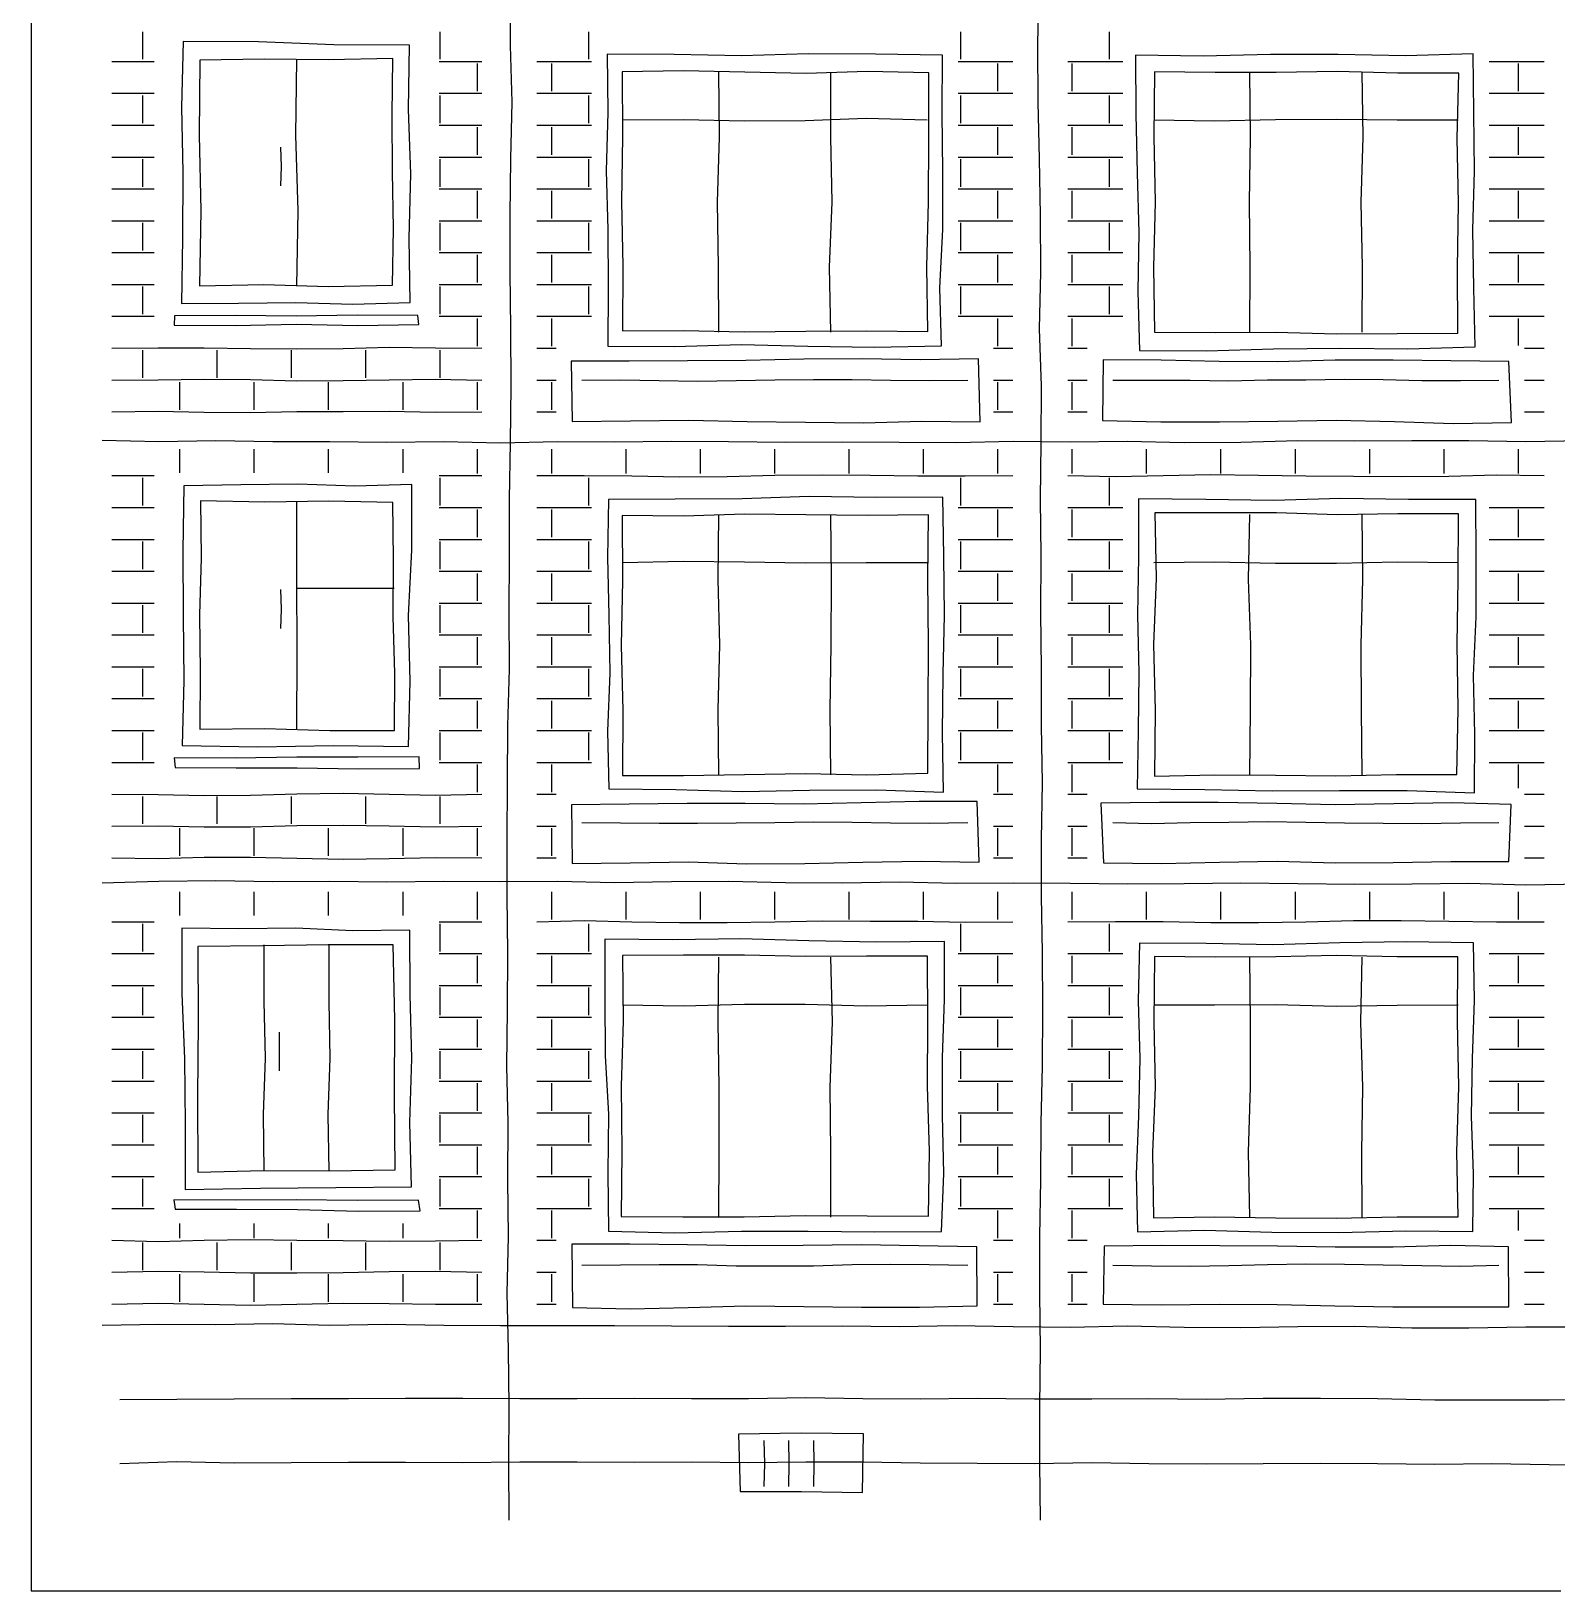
# Model space of a CAD drawing. Header units: millimetres. Extents: x 0 to 655, y 0 to 345.
# Drawn here: x 335 to 421.2, y 180 to 268.1 of the extents above; entities that cross this region are included whole.
import ezdxf

# ---------------------------------------------------------------- set-up
doc = ezdxf.new("R2010")
doc.units = ezdxf.units.MM
for name, color, linetype, true_color in [('01_KARKAS', 1, 'Continuous', 0xd62728), ('02_PROYOMY', 5, 'Continuous', 0x1f5fd6), ('03_BALKONY', 3, 'Continuous', 0x2ca02c), ('04_KLADKA', 32, 'Continuous', 0x8c5a2b), ('07_TSEKOL', 30, 'Continuous', 0xe68a00)]:
    doc.layers.add(name, color=color, linetype=linetype, true_color=true_color)

msp = doc.modelspace()

# ---------------------------------------------------------------- linework, layer by layer
at = {"layer": '01_KARKAS'}
for points in [[(335, 270.588), (335, 267.353), (335, 264.118), (335, 260.882), (335, 257.647), (335, 254.412), (335, 251.176), (335, 247.941), (335, 244.706), (335, 241.471), (335, 238.235), (335, 235), (335, 231.765), (335, 228.529), (335, 225.294), (335, 222.059), (335, 218.824), (335, 215.588), (335, 212.353), (335, 209.118), (335, 205.882), (335, 202.647), (335, 199.412), (335, 196.176), (335, 192.941), (335, 189.706), (335, 186.471), (335, 183.235), (335, 180)], [(362, 184), (361.98, 187.204), (361.988, 190.408), (361.956, 193.612), (361.875, 196.816), (361.962, 200.02), (361.92, 203.224), (361.943, 206.429), (361.861, 209.633), (361.901, 212.837), (361.916, 216.041), (361.885, 219.245), (361.889, 222.449), (361.893, 225.653), (361.915, 228.857), (362.02, 232.061), (361.999, 235.265), (362.014, 238.469), (362.013, 241.673), (362.078, 244.878), (362.11, 248.082), (362.086, 251.286), (362.053, 254.49), (362.047, 257.694), (362.084, 260.898), (362.156, 264.102), (362.078, 267.306), (362.097, 270.51)], [(392, 184), (391.963, 187.204), (391.966, 190.408), (392.006, 193.612), (391.969, 196.816), (391.972, 200.02), (392.024, 203.224), (392.051, 206.429), (392.119, 209.633), (392.136, 212.837), (392.128, 216.041), (392.061, 219.245), (392.064, 222.449), (392.113, 225.653), (392.063, 228.857), (392.06, 232.061), (392.03, 235.265), (392.047, 238.469), (392.011, 241.673), (392.049, 244.878), (392.059, 248.082), (391.943, 251.286), (392.02, 254.49), (392.012, 257.694), (391.947, 260.898), (391.882, 264.102), (391.86, 267.306), (391.907, 270.51)], [(339, 245), (342.216, 244.936), (345.433, 244.977), (348.649, 244.932), (351.866, 244.92), (355.082, 244.884), (358.299, 244.937), (361.515, 244.855), (364.732, 244.935), (367.948, 244.917), (371.165, 244.953), (374.381, 244.935), (377.598, 244.898), (380.814, 244.918), (384.031, 244.887), (387.247, 244.88), (390.464, 244.954), (393.68, 244.9), (396.897, 244.941), (400.113, 244.868), (403.33, 244.885), (406.546, 244.977), (409.763, 244.963), (412.979, 244.983), (416.196, 244.977), (419.412, 244.936), (422.629, 244.984)], [(339, 220), (342.216, 220.09), (345.433, 220.125), (348.649, 220.075), (351.866, 220.086), (355.082, 220.058), (358.299, 220.095), (361.515, 220.07), (364.732, 220.089), (367.948, 220.009), (371.165, 220.063), (374.381, 220.097), (377.598, 220.009), (380.814, 219.999), (384.031, 220.049), (387.247, 219.969), (390.464, 220), (393.68, 219.978), (396.897, 219.941), (400.113, 219.95), (403.33, 219.993), (406.546, 219.965), (409.763, 219.913), (412.979, 219.944), (416.196, 219.981), (419.412, 219.881), (422.629, 219.939)], [(339, 195), (342.216, 195.062), (345.433, 195.052), (348.649, 195.101), (351.866, 195.013), (355.082, 195.057), (358.299, 195.008), (361.515, 194.99), (364.732, 194.99), (367.948, 194.986), (371.165, 194.972), (374.381, 194.95), (377.598, 194.95), (380.814, 194.961), (384.031, 194.93), (387.247, 194.986), (390.464, 194.932), (393.68, 194.896), (396.897, 194.96), (400.113, 194.892), (403.33, 194.873), (406.546, 194.934), (409.763, 194.955), (412.979, 194.865), (416.196, 194.863), (419.412, 194.917), (422.629, 194.914)], [(335, 180), (338.2, 180), (341.4, 180), (344.6, 180), (347.8, 180), (351, 180), (354.2, 180), (357.4, 180), (360.6, 180), (363.8, 180), (367, 180), (370.2, 180), (373.4, 180), (376.6, 180), (379.8, 180), (383, 180), (386.2, 180), (389.4, 180), (392.6, 180), (395.8, 180), (399, 180), (402.2, 180), (405.4, 180), (408.6, 180), (411.8, 180), (415, 180), (418.2, 180), (421.4, 180)]]:
    msp.add_lwpolyline(points, dxfattribs=at)
at = {"layer": '02_PROYOMY'}
for points in [[(343.58, 267.521), (343.497, 263.821), (343.555, 260.12), (343.554, 256.42), (343.481, 252.721)], [(356.36, 267.31), (352.099, 267.329), (347.841, 267.503), (343.58, 267.521)], [(356.402, 252.783), (356.355, 256.414), (356.435, 260.046), (356.312, 263.678), (356.36, 267.31)], [(344.522, 266.472), (344.487, 262.225), (344.572, 257.978), (344.514, 253.731)], [(355.423, 266.569), (351.79, 266.491), (348.155, 266.528), (344.522, 266.472)], [(350, 253.7), (350.082, 257.967), (349.954, 262.233), (350, 266.5)], [(355.41, 253.768), (355.457, 256.968), (355.41, 260.168), (355.39, 263.369), (355.423, 266.569)], [(349.1, 259.37), (349.14, 260.465), (349.1, 261.56)], [(344.514, 253.731), (348.146, 253.789), (351.779, 253.693), (355.41, 253.768)], [(343.099, 252.03), (343.072, 251.499)], [(356.846, 252.046), (353.409, 252.064), (349.973, 252.003), (346.536, 252.051), (343.099, 252.03)], [(343.481, 252.721), (346.711, 252.738), (349.941, 252.78), (353.172, 252.682), (356.402, 252.783)], [(356.896, 251.529), (356.846, 252.046)], [(343.072, 251.499), (346.528, 251.473), (349.984, 251.565), (353.44, 251.473), (356.896, 251.529)], [(343.619, 242.419), (343.564, 238.753), (343.583, 235.087), (343.616, 231.421), (343.531, 227.755)], [(356.497, 242.49), (353.278, 242.411), (350.057, 242.51), (346.838, 242.478), (343.619, 242.419)], [(356.315, 227.691), (356.404, 231.39), (356.306, 235.092), (356.491, 238.79), (356.497, 242.49)], [(344.566, 241.584), (344.591, 238.358), (344.514, 235.133), (344.552, 231.907), (344.532, 228.682)], [(355.431, 241.477), (351.81, 241.548), (348.188, 241.505), (344.566, 241.584)], [(350, 228.7), (350.031, 232.967), (349.999, 237.233), (350, 241.5)], [(355.522, 228.606), (355.544, 231.824), (355.441, 235.041), (355.461, 238.259), (355.431, 241.477)], [(349.1, 234.37), (349.129, 235.465), (349.1, 236.56)], [(350, 236.636), (355.5, 236.636)], [(344.532, 228.682), (348.196, 228.713), (351.858, 228.598), (355.522, 228.606)], [(343.531, 227.755), (347.793, 227.683), (352.054, 227.753), (356.315, 227.691)], [(356.911, 227.105), (353.453, 227.095), (349.994, 227.098), (346.536, 227.043), (343.078, 227.052)], [(343.078, 227.052), (343.123, 226.507)], [(343.123, 226.507), (346.575, 226.491), (350.026, 226.5), (353.477, 226.442), (356.929, 226.448)], [(356.929, 226.448), (356.911, 227.105)], [(343.516, 217.442), (343.504, 213.749), (343.652, 210.058), (343.703, 206.365), (343.702, 202.672)], [(356.392, 217.319), (353.172, 217.285), (349.955, 217.43), (346.735, 217.395), (343.516, 217.442)], [(356.472, 202.824), (356.39, 206.447), (356.497, 210.072), (356.395, 213.695), (356.392, 217.319)], [(344.421, 216.405), (344.43, 212.155), (344.391, 207.905), (344.412, 203.655)], [(355.436, 216.495), (351.764, 216.486), (348.092, 216.428), (344.421, 216.405)], [(348.167, 203.7), (348.116, 206.9), (348.225, 210.1), (348.156, 213.3), (348.167, 216.5)], [(351.833, 203.7), (351.772, 206.9), (351.882, 210.1), (351.838, 213.3), (351.833, 216.5)], [(355.559, 203.786), (355.515, 208.023), (355.534, 212.259), (355.436, 216.495)], [(349.017, 209.37), (349.015, 210.465), (349.017, 211.56)], [(344.412, 203.655), (348.127, 203.74), (351.843, 203.727), (355.559, 203.786)], [(343.702, 202.672), (347.959, 202.739), (352.215, 202.784), (356.472, 202.824)], [(356.871, 202.062), (353.418, 202.048), (349.966, 202.093), (346.513, 202.067), (343.061, 202.094)], [(343.061, 202.094), (343.132, 201.568)], [(356.967, 201.474), (356.871, 202.062)], [(343.132, 201.568), (346.59, 201.552), (350.049, 201.538), (353.508, 201.451), (356.967, 201.474)]]:
    msp.add_lwpolyline(points, dxfattribs=at)
at = {"layer": '03_BALKONY'}
for points in [[(367.535, 266.815), (367.564, 263.515), (367.47, 260.214), (367.573, 256.913), (367.581, 253.613), (367.569, 250.312)], [(386.48, 266.761), (382.691, 266.81), (378.902, 266.826), (375.112, 266.709), (371.324, 266.793), (367.535, 266.815)], [(386.407, 250.326), (386.327, 253.613), (386.486, 256.9), (386.492, 260.187), (386.446, 263.474), (386.48, 266.761)], [(416.436, 266.82), (412.624, 266.707), (408.812, 266.788), (404.999, 266.79), (401.187, 266.702), (397.375, 266.749)], [(397.375, 266.749), (397.388, 263.413), (397.46, 260.079), (397.553, 256.744), (397.511, 253.408), (397.59, 250.073)], [(416.547, 250.275), (416.48, 253.583), (416.422, 256.892), (416.525, 260.202), (416.486, 263.511), (416.436, 266.82)], [(368.386, 265.811), (368.396, 262.151), (368.346, 258.492), (368.425, 254.832), (368.404, 251.173)], [(385.692, 265.763), (382.231, 265.824), (378.77, 265.72), (375.309, 265.793), (371.848, 265.871), (368.386, 265.811)], [(373.833, 251.1), (373.823, 254.775), (373.767, 258.45), (373.877, 262.125), (373.833, 265.8)], [(380.167, 251.1), (380.08, 254.775), (380.232, 258.45), (380.17, 262.125), (380.167, 265.8)], [(385.636, 251.138), (385.586, 254.795), (385.68, 258.451), (385.705, 262.107), (385.692, 265.763)], [(398.441, 265.812), (398.415, 262.133), (398.485, 258.454), (398.382, 254.775), (398.439, 251.096)], [(415.629, 265.735), (412.192, 265.733), (408.754, 265.829), (405.317, 265.774), (401.879, 265.768), (398.441, 265.812)], [(403.833, 251.1), (403.855, 254.775), (403.811, 258.45), (403.876, 262.125), (403.833, 265.8)], [(410.167, 251.1), (410.186, 254.775), (410.115, 258.45), (410.222, 262.125), (410.167, 265.8)], [(415.57, 251.039), (415.566, 254.713), (415.62, 258.387), (415.538, 262.062), (415.629, 265.735)], [(368.4, 263.1), (371.84, 263.127), (375.28, 263.036), (378.72, 263.071), (382.16, 263.189), (385.6, 263.1)], [(398.4, 263.1), (401.84, 263.04), (405.28, 263.119), (408.72, 263.131), (412.16, 263.106), (415.6, 263.1)], [(368.404, 251.173), (371.851, 251.196), (375.297, 251.123), (378.743, 251.153), (382.19, 251.187), (385.636, 251.138)], [(367.569, 250.312), (371.337, 250.297), (375.104, 250.406), (378.872, 250.322), (382.639, 250.252), (386.407, 250.326)], [(397.59, 250.073), (401.382, 250.057), (405.173, 250.167), (408.964, 250.199), (412.756, 250.17), (416.547, 250.275)], [(398.439, 251.096), (401.865, 251.086), (405.291, 251.103), (408.717, 251.013), (412.143, 251.026), (415.57, 251.039)], [(388.502, 249.605), (385.215, 249.546), (381.927, 249.604), (378.64, 249.588), (375.354, 249.51), (372.067, 249.477), (368.78, 249.474), (365.492, 249.475)], [(365.492, 249.475), (365.562, 246.058)], [(388.597, 246.032), (388.502, 249.605)], [(395.552, 249.541), (395.51, 246.118)], [(418.461, 249.454), (415.188, 249.476), (411.916, 249.515), (408.643, 249.518), (405.37, 249.428), (402.097, 249.448), (398.824, 249.531), (395.552, 249.541)], [(418.605, 246.007), (418.461, 249.454)], [(366.1, 248.4), (368.28, 248.416), (370.46, 248.372), (372.64, 248.334), (374.82, 248.375), (377, 248.417), (379.18, 248.439), (381.36, 248.435), (383.54, 248.389), (385.72, 248.381), (387.9, 248.4)], [(396.1, 248.4), (398.28, 248.386), (400.46, 248.385), (402.64, 248.351), (404.82, 248.405), (407, 248.42), (409.18, 248.454), (411.36, 248.436), (413.54, 248.379), (415.72, 248.373), (417.9, 248.4)], [(365.562, 246.058), (368.853, 246.1), (372.143, 246.125), (375.434, 246.053), (378.725, 246.019), (382.015, 245.979), (385.306, 246.08), (388.597, 246.032)], [(395.51, 246.118), (398.809, 246.031), (402.108, 246.047), (405.408, 246.07), (408.707, 246.138), (412.006, 246.056), (415.305, 245.946), (418.605, 246.007)], [(367.601, 241.653), (367.555, 238.382), (367.621, 235.111), (367.69, 231.841), (367.548, 228.57), (367.626, 225.299)], [(386.495, 241.777), (382.716, 241.762), (378.937, 241.817), (375.159, 241.685), (371.38, 241.667), (367.601, 241.653)], [(386.529, 225.116), (386.463, 228.448), (386.503, 231.78), (386.583, 235.113), (386.543, 238.445), (386.495, 241.777)], [(397.535, 241.687), (397.538, 238.413), (397.48, 235.138), (397.56, 231.863), (397.52, 228.589), (397.474, 225.315)], [(416.601, 241.65), (412.788, 241.646), (408.975, 241.709), (405.161, 241.603), (401.348, 241.649), (397.535, 241.687)], [(416.515, 225.087), (416.546, 228.4), (416.464, 231.713), (416.606, 235.025), (416.61, 238.337), (416.601, 241.65)], [(368.385, 240.752), (368.396, 237.077), (368.331, 233.402), (368.423, 229.728), (368.396, 226.053)], [(385.671, 240.792), (382.214, 240.75), (378.757, 240.789), (375.3, 240.828), (371.843, 240.717), (368.385, 240.752)], [(373.833, 226.1), (373.793, 229.775), (373.889, 233.45), (373.802, 237.125), (373.833, 240.8)], [(380.167, 226.1), (380.123, 229.775), (380.192, 233.45), (380.208, 237.125), (380.167, 240.8)], [(385.641, 226.182), (385.655, 229.834), (385.679, 233.487), (385.637, 237.14), (385.671, 240.792)], [(398.47, 240.899), (398.531, 237.18), (398.39, 233.462), (398.487, 229.744), (398.437, 226.026)], [(415.621, 240.837), (412.191, 240.84), (408.76, 240.785), (405.331, 240.895), (401.9, 240.905), (398.47, 240.899)], [(403.833, 226.1), (403.868, 229.775), (403.882, 233.45), (403.755, 237.125), (403.833, 240.8)], [(410.167, 226.1), (410.136, 229.775), (410.118, 233.45), (410.21, 237.125), (410.167, 240.8)], [(415.526, 226.122), (415.596, 229.8), (415.541, 233.479), (415.59, 237.158), (415.621, 240.837)], [(368.4, 238.1), (371.84, 238.17), (375.28, 238.126), (378.72, 238.068), (382.16, 238.089), (385.6, 238.1)], [(398.4, 238.1), (401.84, 238.138), (405.28, 238.051), (408.72, 238.062), (412.16, 238.121), (415.6, 238.1)], [(368.396, 226.053), (371.845, 226.056), (375.294, 226.12), (378.742, 226.169), (382.192, 226.106), (385.641, 226.182)], [(398.437, 226.026), (401.855, 226.095), (405.273, 226.077), (408.691, 226.044), (412.109, 226.108), (415.526, 226.122)], [(367.626, 225.299), (371.407, 225.27), (375.187, 225.161), (378.968, 225.224), (382.749, 225.242), (386.529, 225.116)], [(397.474, 225.315), (401.282, 225.277), (405.09, 225.187), (408.899, 225.213), (412.708, 225.206), (416.515, 225.087)], [(388.425, 224.589), (385.151, 224.586), (381.878, 224.514), (378.604, 224.441), (375.33, 224.481), (372.055, 224.484), (368.782, 224.448), (365.508, 224.398)], [(365.508, 224.398), (365.55, 221.086)], [(388.547, 221.159), (388.425, 224.589)], [(418.596, 224.424), (415.284, 224.515), (411.971, 224.454), (408.658, 224.401), (405.345, 224.481), (402.032, 224.528), (398.72, 224.533), (395.407, 224.5)], [(395.407, 224.5), (395.57, 221.126)], [(418.461, 221.204), (418.596, 224.424)], [(366.1, 223.4), (368.28, 223.379), (370.46, 223.359), (372.64, 223.373), (374.82, 223.381), (377, 223.409), (379.18, 223.438), (381.36, 223.426), (383.54, 223.388), (385.72, 223.375), (387.9, 223.4)], [(396.1, 223.4), (398.28, 223.35), (400.46, 223.411), (402.64, 223.419), (404.82, 223.452), (407, 223.425), (409.18, 223.376), (411.36, 223.371), (413.54, 223.352), (415.72, 223.394), (417.9, 223.4)], [(365.55, 221.086), (368.835, 221.126), (372.12, 221.178), (375.406, 221.062), (378.691, 221.092), (381.976, 221.158), (385.261, 221.211), (388.547, 221.159)], [(395.57, 221.126), (398.84, 221.097), (402.11, 221.165), (405.38, 221.222), (408.651, 221.12), (411.921, 221.144), (415.191, 221.205), (418.461, 221.204)], [(367.405, 216.821), (367.394, 213.519), (367.419, 210.218), (367.614, 206.918), (367.561, 203.616), (367.6, 200.315)], [(386.585, 216.679), (382.748, 216.651), (378.913, 216.721), (375.077, 216.834), (371.241, 216.781), (367.405, 216.821)], [(368.392, 215.882), (368.437, 212.196), (368.316, 208.51), (368.367, 204.824), (368.331, 201.138)], [(385.627, 215.848), (382.18, 215.853), (378.733, 215.841), (375.286, 215.915), (371.839, 215.902), (368.392, 215.882)], [(386.408, 200.306), (386.545, 203.58), (386.463, 206.855), (386.471, 210.13), (386.581, 213.404), (386.585, 216.679)], [(397.591, 216.584), (397.519, 213.325), (397.613, 210.064), (397.537, 206.805), (397.415, 203.546), (397.489, 200.286)], [(416.456, 216.604), (412.683, 216.656), (408.91, 216.614), (405.137, 216.5), (401.364, 216.572), (397.591, 216.584)], [(415.573, 215.812), (412.146, 215.813), (408.719, 215.898), (405.292, 215.816), (401.865, 215.801), (398.438, 215.84)], [(416.425, 200.293), (416.465, 203.555), (416.349, 206.817), (416.414, 210.079), (416.523, 213.341), (416.456, 216.604)], [(373.833, 201.1), (373.853, 204.775), (373.86, 208.45), (373.806, 212.125), (373.833, 215.8)], [(380.167, 201.1), (380.156, 204.775), (380.129, 208.45), (380.249, 212.125), (380.167, 215.8)], [(385.681, 201.16), (385.736, 204.832), (385.626, 208.504), (385.634, 212.176), (385.627, 215.848)], [(398.438, 215.84), (398.402, 212.146), (398.487, 208.452), (398.34, 204.758), (398.383, 201.064)], [(403.833, 201.1), (403.755, 204.775), (403.858, 208.45), (403.869, 212.125), (403.833, 215.8)], [(410.167, 201.1), (410.146, 204.775), (410.203, 208.45), (410.091, 212.125), (410.167, 215.8)], [(415.6, 201.133), (415.525, 204.803), (415.642, 208.473), (415.556, 212.143), (415.573, 215.812)], [(368.4, 213.1), (371.84, 213.047), (375.28, 213.134), (378.72, 213.149), (382.16, 213.044), (385.6, 213.1)], [(398.4, 213.1), (401.84, 213.111), (405.28, 213.118), (408.72, 213.034), (412.16, 213.08), (415.6, 213.1)], [(368.331, 201.138), (371.801, 201.131), (375.271, 201.134), (378.741, 201.194), (382.211, 201.18), (385.681, 201.16)], [(398.383, 201.064), (401.826, 201.122), (405.27, 201.079), (408.713, 201.052), (412.156, 201.133), (415.6, 201.133)], [(367.6, 200.315), (371.362, 200.232), (375.123, 200.317), (378.885, 200.32), (382.647, 200.277), (386.408, 200.306)], [(397.489, 200.286), (401.276, 200.368), (405.064, 200.261), (408.851, 200.239), (412.638, 200.336), (416.425, 200.293)], [(388.405, 199.432), (385.138, 199.493), (381.872, 199.552), (378.604, 199.505), (375.337, 199.489), (372.07, 199.537), (368.804, 199.59), (365.536, 199.579)], [(365.536, 199.579), (365.569, 195.998)], [(388.436, 196.09), (388.405, 199.432)], [(395.603, 199.471), (395.554, 196.187)], [(418.443, 199.427), (415.18, 199.512), (411.917, 199.406), (408.654, 199.405), (405.392, 199.475), (402.129, 199.485), (398.866, 199.501), (395.603, 199.471)], [(418.453, 196.047), (418.443, 199.427)], [(366.1, 198.4), (368.28, 198.419), (370.46, 198.434), (372.64, 198.442), (374.82, 198.36), (377, 198.353), (379.18, 198.36), (381.36, 198.426), (383.54, 198.453), (385.72, 198.438), (387.9, 198.4)], [(396.1, 198.4), (398.28, 198.361), (400.46, 198.345), (402.64, 198.374), (404.82, 198.433), (407, 198.47), (409.18, 198.447), (411.36, 198.41), (413.54, 198.376), (415.72, 198.348), (417.9, 198.4)], [(365.569, 195.998), (368.836, 195.932), (372.102, 196.011), (375.369, 196.096), (378.636, 196.07), (381.902, 196.019), (385.169, 196.019), (388.436, 196.09)], [(395.554, 196.187), (398.825, 196.148), (402.097, 196.191), (405.368, 196.178), (408.639, 196.104), (411.91, 196.04), (415.182, 196.036), (418.453, 196.047)]]:
    msp.add_lwpolyline(points, dxfattribs=at)
at = {"layer": '04_KLADKA'}
for points in [[(341.3, 266.52), (341.3, 268.08)], [(358.1, 266.52), (358.1, 268.08)], [(366.5, 266.52), (366.5, 268.08)], [(387.5, 266.52), (387.5, 268.08)], [(395.9, 266.52), (395.9, 268.08)], [(339.55, 266.4), (341.95, 266.4)], [(358.05, 266.4), (360.45, 266.4)], [(360.2, 264.72), (360.2, 266.28)], [(363.55, 266.4), (366.65, 266.4)], [(364.4, 264.72), (364.4, 266.28)], [(387.35, 266.4), (390.45, 266.4)], [(389.6, 264.72), (389.6, 266.28)], [(393.55, 266.4), (396.65, 266.4)], [(393.8, 264.72), (393.8, 266.28)], [(417.35, 266.4), (420.45, 266.4)], [(419, 264.72), (419, 266.28)], [(339.55, 264.6), (341.95, 264.6)], [(341.3, 262.92), (341.3, 264.48)], [(358.05, 264.6), (360.45, 264.6)], [(358.1, 262.92), (358.1, 264.48)], [(363.55, 264.6), (366.65, 264.6)], [(366.5, 262.92), (366.5, 264.48)], [(387.35, 264.6), (390.45, 264.6)], [(387.5, 262.92), (387.5, 264.48)], [(393.55, 264.6), (396.65, 264.6)], [(395.9, 262.92), (395.9, 264.48)], [(417.35, 264.6), (420.45, 264.6)], [(339.55, 262.8), (341.95, 262.8)], [(358.05, 262.8), (360.45, 262.8)], [(360.2, 261.12), (360.2, 262.68)], [(363.55, 262.8), (366.65, 262.8)], [(364.4, 261.12), (364.4, 262.68)], [(387.35, 262.8), (390.45, 262.8)], [(389.6, 261.12), (389.6, 262.68)], [(393.55, 262.8), (396.65, 262.8)], [(393.8, 261.12), (393.8, 262.68)], [(417.35, 262.8), (420.45, 262.8)], [(419, 261.12), (419, 262.68)], [(339.55, 261), (341.95, 261)], [(341.3, 259.32), (341.3, 260.88)], [(358.05, 261), (360.45, 261)], [(358.1, 259.32), (358.1, 260.88)], [(363.55, 261), (366.65, 261)], [(366.5, 259.32), (366.5, 260.88)], [(387.35, 261), (390.45, 261)], [(387.5, 259.32), (387.5, 260.88)], [(393.55, 261), (396.65, 261)], [(395.9, 259.32), (395.9, 260.88)], [(417.35, 261), (420.45, 261)], [(339.55, 259.2), (341.95, 259.2)], [(358.05, 259.2), (360.45, 259.2)], [(360.2, 257.52), (360.2, 259.08)], [(363.55, 259.2), (366.65, 259.2)], [(364.4, 257.52), (364.4, 259.08)], [(387.35, 259.2), (390.45, 259.2)], [(389.6, 257.52), (389.6, 259.08)], [(393.55, 259.2), (396.65, 259.2)], [(393.8, 257.52), (393.8, 259.08)], [(417.35, 259.2), (420.45, 259.2)], [(419, 257.52), (419, 259.08)], [(339.55, 257.4), (341.95, 257.4)], [(341.3, 255.72), (341.3, 257.28)], [(358.05, 257.4), (360.45, 257.4)], [(358.1, 255.72), (358.1, 257.28)], [(363.55, 257.4), (366.65, 257.4)], [(366.5, 255.72), (366.5, 257.28)], [(387.35, 257.4), (390.45, 257.4)], [(387.5, 255.72), (387.5, 257.28)], [(393.55, 257.4), (396.65, 257.4)], [(395.9, 255.72), (395.9, 257.28)], [(417.35, 257.4), (420.45, 257.4)], [(339.55, 255.6), (341.95, 255.6)], [(358.05, 255.6), (360.45, 255.6)], [(363.55, 255.6), (366.65, 255.6)], [(387.35, 255.6), (390.45, 255.6)], [(393.55, 255.6), (396.65, 255.6)], [(417.35, 255.6), (420.45, 255.6)], [(360.2, 253.92), (360.2, 255.48)], [(364.4, 253.92), (364.4, 255.48)], [(389.6, 253.92), (389.6, 255.48)], [(393.8, 253.92), (393.8, 255.48)], [(419, 253.92), (419, 255.48)], [(339.55, 253.8), (341.95, 253.8)], [(358.05, 253.8), (360.45, 253.8)], [(363.55, 253.8), (366.65, 253.8)], [(387.35, 253.8), (390.45, 253.8)], [(393.55, 253.8), (396.65, 253.8)], [(417.35, 253.8), (420.45, 253.8)], [(341.3, 252.12), (341.3, 253.68)], [(358.1, 252.12), (358.1, 253.68)], [(366.5, 252.12), (366.5, 253.68)], [(387.5, 252.12), (387.5, 253.68)], [(395.9, 252.12), (395.9, 253.68)], [(339.55, 252), (341.95, 252)], [(358.05, 252), (360.45, 252)], [(363.55, 252), (366.65, 252)], [(387.35, 252), (390.45, 252)], [(393.55, 252), (396.65, 252)], [(417.35, 252), (420.45, 252)], [(360.2, 250.32), (360.2, 251.88)], [(364.4, 250.32), (364.4, 251.88)], [(389.6, 250.32), (389.6, 251.88)], [(393.8, 250.32), (393.8, 251.88)], [(419, 250.35), (419, 251.88)], [(339.55, 250.2), (342.163, 250.222), (344.775, 250.228), (347.387, 250.185), (350, 250.166), (352.613, 250.19), (355.225, 250.253), (357.837, 250.222), (360.45, 250.2)], [(341.3, 248.52), (341.3, 250.08)], [(345.5, 248.52), (345.5, 250.08)], [(349.7, 248.52), (349.7, 250.08)], [(353.9, 248.52), (353.9, 250.08)], [(358.1, 248.52), (358.1, 250.08)], [(363.55, 250.2), (364.65, 250.2)], [(389.35, 250.2), (390.45, 250.2)], [(393.55, 250.2), (394.65, 250.2)], [(419.35, 250.2), (420.45, 250.2)], [(339.55, 248.4), (342.163, 248.416), (344.775, 248.449), (347.387, 248.422), (350, 248.349), (352.613, 248.369), (355.225, 248.411), (357.837, 248.459), (360.45, 248.4)], [(343.4, 246.72), (343.4, 248.28)], [(347.6, 246.72), (347.6, 248.28)], [(351.8, 246.72), (351.8, 248.28)], [(356, 246.72), (356, 248.28)], [(360.2, 246.72), (360.2, 248.28)], [(363.55, 248.4), (364.65, 248.4)], [(364.4, 246.72), (364.4, 248.28)], [(389.35, 248.4), (390.45, 248.4)], [(389.6, 246.72), (389.6, 248.28)], [(393.55, 248.4), (394.65, 248.4)], [(393.8, 246.72), (393.8, 248.28)], [(419.35, 248.4), (420.45, 248.4)], [(339.55, 246.6), (342.163, 246.636), (344.775, 246.585), (347.387, 246.571), (350, 246.622), (352.613, 246.618), (355.225, 246.643), (357.837, 246.594), (360.45, 246.6)], [(363.55, 246.6), (364.65, 246.6)], [(389.35, 246.6), (390.45, 246.6)], [(393.55, 246.6), (394.65, 246.6)], [(419.35, 246.6), (420.45, 246.6)], [(343.4, 243.15), (343.4, 244.5)], [(347.6, 243.15), (347.6, 244.5)], [(351.8, 243.15), (351.8, 244.5)], [(356, 243.15), (356, 244.5)], [(360.2, 243.12), (360.2, 244.5)], [(364.4, 243.12), (364.4, 244.5)], [(368.6, 243.12), (368.6, 244.5)], [(372.8, 243.12), (372.8, 244.5)], [(377, 243.12), (377, 244.5)], [(381.2, 243.12), (381.2, 244.5)], [(385.4, 243.12), (385.4, 244.5)], [(389.6, 243.12), (389.6, 244.5)], [(393.8, 243.12), (393.8, 244.5)], [(398, 243.12), (398, 244.5)], [(402.2, 243.12), (402.2, 244.5)], [(406.4, 243.12), (406.4, 244.5)], [(410.6, 243.12), (410.6, 244.5)], [(414.8, 243.12), (414.8, 244.5)], [(419, 243.12), (419, 244.5)], [(339.55, 243), (341.95, 243)], [(341.3, 241.32), (341.3, 242.88)], [(358.05, 243), (360.45, 243)], [(358.1, 241.32), (358.1, 242.88)], [(363.55, 243), (366.24, 243), (368.93, 242.987), (371.62, 242.932), (374.31, 242.955), (377, 243.017), (379.69, 243.036), (382.38, 243.032), (385.07, 242.985), (387.76, 242.985), (390.45, 243)], [(366.5, 241.32), (366.5, 242.88)], [(387.5, 241.32), (387.5, 242.88)], [(393.55, 243), (396.24, 242.947), (398.93, 243.013), (401.62, 243.06), (404.31, 243.022), (407, 242.994), (409.69, 242.978), (412.38, 242.946), (415.07, 242.971), (417.76, 243.041), (420.45, 243)], [(395.9, 241.32), (395.9, 242.88)], [(339.55, 241.2), (341.95, 241.2)], [(358.05, 241.2), (360.45, 241.2)], [(360.2, 239.52), (360.2, 241.08)], [(363.55, 241.2), (366.65, 241.2)], [(364.4, 239.52), (364.4, 241.08)], [(387.35, 241.2), (390.45, 241.2)], [(389.6, 239.52), (389.6, 241.08)], [(393.55, 241.2), (396.65, 241.2)], [(393.8, 239.52), (393.8, 241.08)], [(417.35, 241.2), (420.45, 241.2)], [(419, 239.52), (419, 241.08)], [(339.55, 239.4), (341.95, 239.4)], [(341.3, 237.72), (341.3, 239.28)], [(358.05, 239.4), (360.45, 239.4)], [(358.1, 237.72), (358.1, 239.28)], [(363.55, 239.4), (366.65, 239.4)], [(366.5, 237.72), (366.5, 239.28)], [(387.35, 239.4), (390.45, 239.4)], [(387.5, 237.72), (387.5, 239.28)], [(393.55, 239.4), (396.65, 239.4)], [(395.9, 237.72), (395.9, 239.28)], [(417.35, 239.4), (420.45, 239.4)], [(339.55, 237.6), (341.95, 237.6)], [(358.05, 237.6), (360.45, 237.6)], [(360.2, 235.92), (360.2, 237.48)], [(363.55, 237.6), (366.65, 237.6)], [(364.4, 235.92), (364.4, 237.48)], [(387.35, 237.6), (390.45, 237.6)], [(389.6, 235.92), (389.6, 237.48)], [(393.55, 237.6), (396.65, 237.6)], [(393.8, 235.92), (393.8, 237.48)], [(417.35, 237.6), (420.45, 237.6)], [(419, 235.92), (419, 237.48)], [(339.55, 235.8), (341.95, 235.8)], [(341.3, 234.12), (341.3, 235.68)], [(358.05, 235.8), (360.45, 235.8)], [(358.1, 234.12), (358.1, 235.68)], [(363.55, 235.8), (366.65, 235.8)], [(366.5, 234.12), (366.5, 235.68)], [(387.35, 235.8), (390.45, 235.8)], [(387.5, 234.12), (387.5, 235.68)], [(393.55, 235.8), (396.65, 235.8)], [(395.9, 234.12), (395.9, 235.68)], [(417.35, 235.8), (420.45, 235.8)], [(339.55, 234), (341.95, 234)], [(358.05, 234), (360.45, 234)], [(360.2, 232.32), (360.2, 233.88)], [(363.55, 234), (366.65, 234)], [(364.4, 232.32), (364.4, 233.88)], [(387.35, 234), (390.45, 234)], [(389.6, 232.32), (389.6, 233.88)], [(393.55, 234), (396.65, 234)], [(393.8, 232.32), (393.8, 233.88)], [(417.35, 234), (420.45, 234)], [(419, 232.32), (419, 233.88)], [(339.55, 232.2), (341.95, 232.2)], [(341.3, 230.52), (341.3, 232.08)], [(358.05, 232.2), (360.45, 232.2)], [(358.1, 230.52), (358.1, 232.08)], [(363.55, 232.2), (366.65, 232.2)], [(366.5, 230.52), (366.5, 232.08)], [(387.35, 232.2), (390.45, 232.2)], [(387.5, 230.52), (387.5, 232.08)], [(393.55, 232.2), (396.65, 232.2)], [(395.9, 230.52), (395.9, 232.08)], [(417.35, 232.2), (420.45, 232.2)], [(339.55, 230.4), (341.95, 230.4)], [(358.05, 230.4), (360.45, 230.4)], [(360.2, 228.72), (360.2, 230.28)], [(363.55, 230.4), (366.65, 230.4)], [(364.4, 228.72), (364.4, 230.28)], [(387.35, 230.4), (390.45, 230.4)], [(389.6, 228.72), (389.6, 230.28)], [(393.55, 230.4), (396.65, 230.4)], [(393.8, 228.72), (393.8, 230.28)], [(417.35, 230.4), (420.45, 230.4)], [(419, 228.72), (419, 230.28)], [(339.55, 228.6), (341.95, 228.6)], [(341.3, 226.92), (341.3, 228.48)], [(358.05, 228.6), (360.45, 228.6)], [(358.1, 226.92), (358.1, 228.48)], [(363.55, 228.6), (366.65, 228.6)], [(366.5, 226.92), (366.5, 228.48)], [(387.35, 228.6), (390.45, 228.6)], [(387.5, 226.92), (387.5, 228.48)], [(393.55, 228.6), (396.65, 228.6)], [(395.9, 226.92), (395.9, 228.48)], [(417.35, 228.6), (420.45, 228.6)], [(339.55, 226.8), (341.95, 226.8)], [(358.05, 226.8), (360.45, 226.8)], [(360.2, 225.12), (360.2, 226.68)], [(363.55, 226.8), (366.65, 226.8)], [(364.4, 225.12), (364.4, 226.68)], [(387.35, 226.8), (390.45, 226.8)], [(389.6, 225.12), (389.6, 226.68)], [(393.55, 226.8), (396.65, 226.8)], [(393.8, 225.12), (393.8, 226.68)], [(417.35, 226.8), (420.45, 226.8)], [(419, 225.35), (419, 226.68)], [(339.55, 225), (342.163, 224.986), (344.775, 224.938), (347.387, 224.955), (350, 225.027), (352.613, 225.068), (355.225, 225.01), (357.837, 224.957), (360.45, 225)], [(341.3, 223.32), (341.3, 224.88)], [(345.5, 223.32), (345.5, 224.88)], [(349.7, 223.32), (349.7, 224.88)], [(353.9, 223.32), (353.9, 224.88)], [(358.1, 223.32), (358.1, 224.88)], [(363.55, 225), (364.65, 225)], [(389.35, 225), (390.45, 225)], [(393.55, 225), (394.65, 225)], [(419.35, 225), (420.45, 225)], [(339.55, 223.2), (342.163, 223.211), (344.775, 223.155), (347.387, 223.165), (350, 223.236), (352.613, 223.259), (355.225, 223.223), (357.837, 223.156), (360.45, 223.2)], [(343.4, 221.52), (343.4, 223.08)], [(347.6, 221.52), (347.6, 223.08)], [(351.8, 221.52), (351.8, 223.08)], [(356, 221.52), (356, 223.08)], [(360.2, 221.52), (360.2, 223.08)], [(363.55, 223.2), (364.65, 223.2)], [(364.4, 221.52), (364.4, 223.08)], [(389.35, 223.2), (390.45, 223.2)], [(389.6, 221.52), (389.6, 223.08)], [(393.55, 223.2), (394.65, 223.2)], [(393.8, 221.52), (393.8, 223.08)], [(419.35, 223.2), (420.45, 223.2)], [(339.55, 221.4), (342.163, 221.375), (344.775, 221.441), (347.387, 221.439), (350, 221.39), (352.613, 221.34), (355.225, 221.377), (357.837, 221.422), (360.45, 221.4)], [(363.55, 221.4), (364.65, 221.4)], [(389.35, 221.4), (390.45, 221.4)], [(393.55, 221.4), (394.65, 221.4)], [(419.35, 221.4), (420.45, 221.4)], [(343.4, 218.15), (343.4, 219.48)], [(347.6, 218.15), (347.6, 219.48)], [(351.8, 218.15), (351.8, 219.48)], [(356, 218.15), (356, 219.48)], [(360.2, 217.92), (360.2, 219.48)], [(364.4, 217.92), (364.4, 219.48)], [(368.6, 217.92), (368.6, 219.48)], [(372.8, 217.92), (372.8, 219.48)], [(377, 217.92), (377, 219.48)], [(381.2, 217.92), (381.2, 219.48)], [(385.4, 217.92), (385.4, 219.48)], [(389.6, 217.92), (389.6, 219.48)], [(393.8, 217.92), (393.8, 219.48)], [(398, 217.92), (398, 219.48)], [(402.2, 217.92), (402.2, 219.48)], [(406.4, 217.92), (406.4, 219.48)], [(410.6, 217.92), (410.6, 219.48)], [(414.8, 217.92), (414.8, 219.48)], [(419, 217.92), (419, 219.48)], [(339.55, 217.8), (341.95, 217.8)], [(341.3, 216.12), (341.3, 217.68)], [(358.05, 217.8), (360.45, 217.8)], [(358.1, 216.12), (358.1, 217.68)], [(363.55, 217.8), (366.24, 217.864), (368.93, 217.787), (371.62, 217.763), (374.31, 217.753), (377, 217.789), (379.69, 217.841), (382.38, 217.832), (385.07, 217.835), (387.76, 217.773), (390.45, 217.8)], [(366.5, 216.12), (366.5, 217.68)], [(387.5, 216.12), (387.5, 217.68)], [(393.55, 217.8), (396.24, 217.819), (398.93, 217.804), (401.62, 217.748), (404.31, 217.746), (407, 217.794), (409.69, 217.86), (412.38, 217.863), (415.07, 217.831), (417.76, 217.798), (420.45, 217.8)], [(395.9, 216.12), (395.9, 217.68)], [(339.55, 216), (341.95, 216)], [(358.05, 216), (360.45, 216)], [(360.2, 214.32), (360.2, 215.88)], [(363.55, 216), (366.65, 216)], [(364.4, 214.32), (364.4, 215.88)], [(387.35, 216), (390.45, 216)], [(389.6, 214.32), (389.6, 215.88)], [(393.55, 216), (396.65, 216)], [(393.8, 214.32), (393.8, 215.88)], [(417.35, 216), (420.45, 216)], [(419, 214.32), (419, 215.88)], [(339.55, 214.2), (341.95, 214.2)], [(358.05, 214.2), (360.45, 214.2)], [(363.55, 214.2), (366.65, 214.2)], [(387.35, 214.2), (390.45, 214.2)], [(393.55, 214.2), (396.65, 214.2)], [(417.35, 214.2), (420.45, 214.2)], [(341.3, 212.52), (341.3, 214.08)], [(358.1, 212.52), (358.1, 214.08)], [(366.5, 212.52), (366.5, 214.08)], [(387.5, 212.52), (387.5, 214.08)], [(395.9, 212.52), (395.9, 214.08)], [(339.55, 212.4), (341.95, 212.4)], [(358.05, 212.4), (360.45, 212.4)], [(363.55, 212.4), (366.65, 212.4)], [(387.35, 212.4), (390.45, 212.4)], [(393.55, 212.4), (396.65, 212.4)], [(417.35, 212.4), (420.45, 212.4)], [(360.2, 210.72), (360.2, 212.28)], [(364.4, 210.72), (364.4, 212.28)], [(389.6, 210.72), (389.6, 212.28)], [(393.8, 210.72), (393.8, 212.28)], [(419, 210.72), (419, 212.28)], [(339.55, 210.6), (341.95, 210.6)], [(358.05, 210.6), (360.45, 210.6)], [(363.55, 210.6), (366.65, 210.6)], [(387.35, 210.6), (390.45, 210.6)], [(393.55, 210.6), (396.65, 210.6)], [(417.35, 210.6), (420.45, 210.6)], [(341.3, 208.92), (341.3, 210.48)], [(358.1, 208.92), (358.1, 210.48)], [(366.5, 208.92), (366.5, 210.48)], [(387.5, 208.92), (387.5, 210.48)], [(395.9, 208.92), (395.9, 210.48)], [(339.55, 208.8), (341.95, 208.8)], [(358.05, 208.8), (360.45, 208.8)], [(360.2, 207.12), (360.2, 208.68)], [(363.55, 208.8), (366.65, 208.8)], [(364.4, 207.12), (364.4, 208.68)], [(387.35, 208.8), (390.45, 208.8)], [(389.6, 207.12), (389.6, 208.68)], [(393.55, 208.8), (396.65, 208.8)], [(393.8, 207.12), (393.8, 208.68)], [(417.35, 208.8), (420.45, 208.8)], [(419, 207.12), (419, 208.68)], [(339.55, 207), (341.95, 207)], [(341.3, 205.32), (341.3, 206.88)], [(358.05, 207), (360.45, 207)], [(358.1, 205.32), (358.1, 206.88)], [(363.55, 207), (366.65, 207)], [(366.5, 205.32), (366.5, 206.88)], [(387.35, 207), (390.45, 207)], [(387.5, 205.32), (387.5, 206.88)], [(393.55, 207), (396.65, 207)], [(395.9, 205.32), (395.9, 206.88)], [(417.35, 207), (420.45, 207)], [(339.55, 205.2), (341.95, 205.2)], [(358.05, 205.2), (360.45, 205.2)], [(360.2, 203.52), (360.2, 205.08)], [(363.55, 205.2), (366.65, 205.2)], [(364.4, 203.52), (364.4, 205.08)], [(387.35, 205.2), (390.45, 205.2)], [(389.6, 203.52), (389.6, 205.08)], [(393.55, 205.2), (396.65, 205.2)], [(393.8, 203.52), (393.8, 205.08)], [(417.35, 205.2), (420.45, 205.2)], [(419, 203.52), (419, 205.08)], [(339.55, 203.4), (341.95, 203.4)], [(341.3, 201.72), (341.3, 203.28)], [(358.05, 203.4), (360.45, 203.4)], [(358.1, 201.72), (358.1, 203.28)], [(363.55, 203.4), (366.65, 203.4)], [(366.5, 201.72), (366.5, 203.28)], [(387.35, 203.4), (390.45, 203.4)], [(387.5, 201.72), (387.5, 203.28)], [(393.55, 203.4), (396.65, 203.4)], [(395.9, 201.72), (395.9, 203.28)], [(417.35, 203.4), (420.45, 203.4)], [(339.55, 201.6), (341.95, 201.6)], [(358.05, 201.6), (360.45, 201.6)], [(360.2, 199.92), (360.2, 201.48)], [(363.55, 201.6), (366.65, 201.6)], [(364.4, 199.92), (364.4, 201.48)], [(387.35, 201.6), (390.45, 201.6)], [(389.6, 199.92), (389.6, 201.48)], [(393.55, 201.6), (396.65, 201.6)], [(393.8, 199.92), (393.8, 201.48)], [(417.35, 201.6), (420.45, 201.6)], [(419, 200.35), (419, 201.48)], [(343.4, 199.92), (343.4, 200.75)], [(347.6, 199.92), (347.6, 200.75)], [(351.8, 199.92), (351.8, 200.75)], [(356, 199.92), (356, 200.75)], [(339.55, 199.8), (342.163, 199.738), (344.775, 199.812), (347.387, 199.854), (350, 199.811), (352.613, 199.791), (355.225, 199.759), (357.837, 199.771), (360.45, 199.8)], [(341.3, 198.12), (341.3, 199.68)], [(345.5, 198.12), (345.5, 199.68)], [(349.7, 198.12), (349.7, 199.68)], [(353.9, 198.12), (353.9, 199.68)], [(358.1, 198.12), (358.1, 199.68)], [(363.55, 199.8), (364.65, 199.8)], [(389.35, 199.8), (390.45, 199.8)], [(393.55, 199.8), (394.65, 199.8)], [(419.35, 199.8), (420.45, 199.8)], [(339.55, 198), (342.163, 198.059), (344.775, 198.013), (347.387, 197.962), (350, 197.972), (352.613, 197.982), (355.225, 198.033), (357.837, 198.055), (360.45, 198)], [(343.4, 196.32), (343.4, 197.88)], [(347.6, 196.32), (347.6, 197.88)], [(351.8, 196.32), (351.8, 197.88)], [(356, 196.32), (356, 197.88)], [(360.2, 196.32), (360.2, 197.88)], [(363.55, 198), (364.65, 198)], [(364.4, 196.32), (364.4, 197.88)], [(389.35, 198), (390.45, 198)], [(389.6, 196.32), (389.6, 197.88)], [(393.55, 198), (394.65, 198)], [(393.8, 196.32), (393.8, 197.88)], [(419.35, 198), (420.45, 198)], [(339.55, 196.2), (342.163, 196.245), (344.775, 196.19), (347.387, 196.136), (350, 196.188), (352.613, 196.254), (355.225, 196.233), (357.837, 196.192), (360.45, 196.2)], [(363.55, 196.2), (364.65, 196.2)], [(389.35, 196.2), (390.45, 196.2)], [(393.55, 196.2), (394.65, 196.2)], [(419.35, 196.2), (420.45, 196.2)]]:
    msp.add_lwpolyline(points, dxfattribs=at)
at = {"layer": '07_TSEKOL'}
for points in [[(340, 190.8), (343.229, 190.826), (346.458, 190.84), (349.688, 190.858), (352.917, 190.869), (356.146, 190.88), (359.375, 190.876), (362.604, 190.869), (365.833, 190.868), (369.062, 190.883), (372.292, 190.855), (375.521, 190.87), (378.75, 190.914), (381.979, 190.873), (385.208, 190.838), (388.438, 190.883), (391.667, 190.844), (394.896, 190.846), (398.125, 190.865), (401.354, 190.834), (404.583, 190.887), (407.812, 190.88), (411.042, 190.87), (414.271, 190.791), (417.5, 190.797), (420.729, 190.798), (423.958, 190.818)], [(382.016, 188.873), (378.482, 188.904), (374.949, 188.855)], [(374.949, 188.855), (375.052, 185.617)], [(381.953, 185.55), (382.016, 188.873)], [(376.4, 185.9), (376.433, 187.2), (376.4, 188.5)], [(377.8, 185.9), (377.818, 187.2), (377.8, 188.5)], [(379.2, 185.9), (379.223, 187.2), (379.2, 188.5)], [(340, 187.2), (343.229, 187.303), (346.458, 187.233), (349.688, 187.24), (352.917, 187.263), (356.146, 187.263), (359.375, 187.244), (362.604, 187.279), (365.833, 187.279), (369.062, 187.275), (372.292, 187.286), (375.521, 187.257), (378.75, 187.28), (381.979, 187.284), (385.208, 187.224), (388.438, 187.218), (391.667, 187.195), (394.896, 187.246), (398.125, 187.194), (401.354, 187.176), (404.583, 187.185), (407.812, 187.217), (411.042, 187.187), (414.271, 187.148), (417.5, 187.2), (420.729, 187.128), (423.958, 187.124)], [(375.052, 185.617), (378.503, 185.617), (381.953, 185.55)]]:
    msp.add_lwpolyline(points, dxfattribs=at)

doc.saveas('drawing.dxf')
